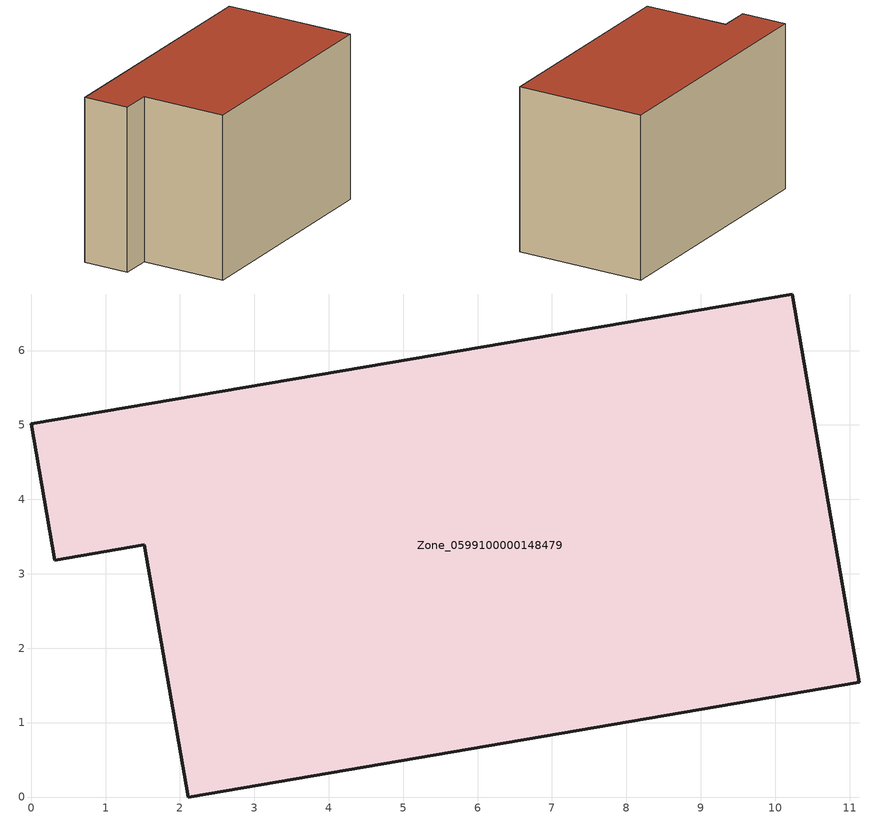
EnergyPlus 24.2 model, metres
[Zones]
Zone_0599100000148479
 floor ground (C_G): 1.52,3.39 0.32,3.18 0,5.02 10.23,6.76 11.13,1.54 2.11,0 z0
 wall outside (C_F): 10.23,6.76 0,5.02 0.32,3.18 1.52,3.39 2.11,0 11.13,1.54 10.23,6.76 z0:6.7
 roof outside (C_R): 2.11,0 11.13,1.54 10.23,6.76 0,5.02 0.32,3.18 1.52,3.39 z6.7
[BUILDING]
Pand.0599100000148479: North Axis=0; Terrain=City; Loads Convergence Tolerance Value=0.04; Temperature Convergence Tolerance Value=0.4; Solar Distribution=FullExterior; Maximum Number of Warmup Days=25; Minimum Number of Warmup Days=1
[Site:Location]
Rotterdam.The.Hague.AP_ZH_NLD Design_Conditions: Latitude=51.96; Longitude=4.45; Time Zone=1; Elevation=-4.5
[SITE:GROUNDTEMPERATURE:BUILDINGSURFACE]
18, 18, 18, 18, 18, 18, 18, 18, 18, 18, 18, 18
[MATERIAL] Thermal Absorptance=0.9; Solar Absorptance=0.7; Visible Absorptance=0.7
Name | Roughness | Thickness | Conductivity | Density | Specific Heat
G.TI.1946 | MediumSmooth | 0.15 | 1 | 540 | 1210
F.TI.1946 | Rough | 0.3 | 0.857143 | 1920 | 840
R.TI.1946 | MediumRough | 0.2 | 0.1 | 1500 | 1000
[CONSTRUCTION]
C_G: G.TI.1946
C_F: F.TI.1946
C_R: R.TI.1946
[ZONE]
Zone_0599100000148479: Type=1; Multiplier=1; Ceiling Height=Autocalculate; Volume=Autocalculate; Floor Area=autocalculate; Part of Total Floor Area=Yes
[ZONEINFILTRATION:DESIGNFLOWRATE]
Infil_Zone_0599100000148479: Zone or ZoneList or Space or SpaceList=Zone_0599100000148479; Schedule=AlwaysOn; Design Flow Rate Calculation Method=Flow/Area; Flow Rate per Floor Area=0.003; Constant Term Coefficient=1; Temperature Term Coefficient=0; Velocity Term Coefficient=0; Velocity Squared Term Coefficient=0
[HVACTEMPLATE:ZONE:IDEALLOADSAIRSYSTEM]
Zone_0599100000148479: Maximum Heating Supply Air Temperature=50; Minimum Cooling Supply Air Temperature=13; Maximum Heating Supply Air Humidity Ratio=0.0156; Minimum Cooling Supply Air Humidity Ratio=0.0077; Heating Limit=NoLimit; Cooling Limit=NoLimit; Dehumidification Control Type=ConstantSensibleHeatRatio; Cooling Sensible Heat Ratio=0.7; Dehumidification Setpoint=60; Humidification Control Type=None; Humidification Setpoint=30; Outdoor Air Method=None; Outdoor Air Flow Rate per Person=0.00944; Outdoor Air Flow Rate per Zone Floor Area=0; Outdoor Air Flow Rate per Zone=0; Demand Controlled Ventilation Type=None; Outdoor Air Economizer Type=NoEconomizer; Heat Recovery Type=None; Sensible Heat Recovery Effectiveness=0.7; Latent Heat Recovery Effectiveness=0.65
[ZONECONTROL:THERMOSTAT]
ThermostatControl_Zone_0599100000148479: Zone or ZoneList=Zone_0599100000148479; Control Type Schedule=DualSetpointControlType; Control 1=Thermostat_Zone_0599100000148479; Temperature Difference Between Cutout And Setpoint=0
[THERMOSTATSETPOINT:DUALSETPOINT]
Thermostat_Zone_0599100000148479: Heating Setpoint Temperature Schedule=HeatingSetpoint_Zone_0599100000148479; Cooling Setpoint Temperature Schedule=CoolingSetpoint_Zone_0599100000148479
[SCHEDULE:COMPACT]
HeatingSetpoint_Zone_0599100000148479: Through: 12/31, For: AllDays, Until: 24:00, 21
CoolingSetpoint_Zone_0599100000148479: Through: 12/31, For: AllDays, Until: 24:00, 24
DualSetpointControlType: Through: 12/31, For: AllDays, Until: 24:00, 4
AlwaysOn: Through: 12/31, For: AllDays, Until: 24:00, 1
